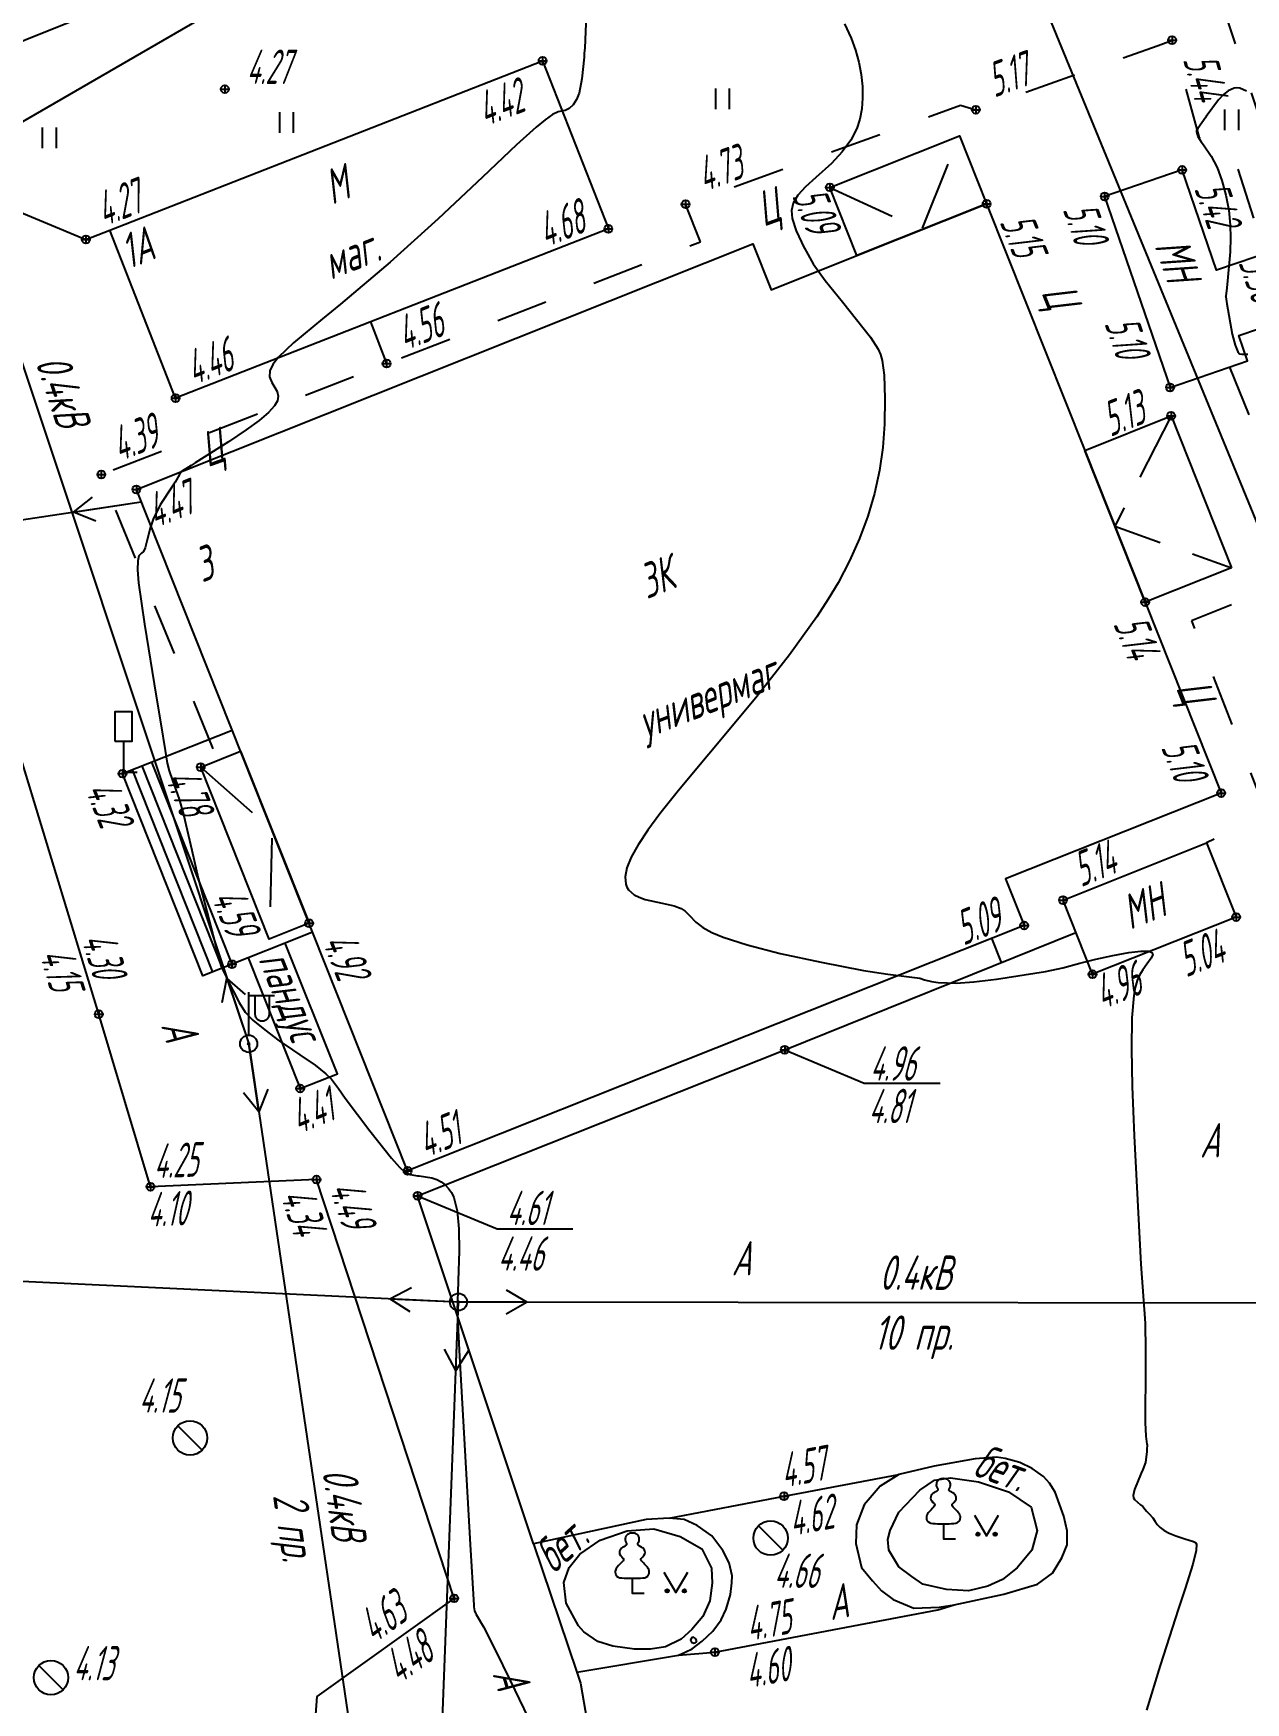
# Model space of a CAD drawing. Extents: x 1233805 to 1234355, y 654698 to 655114.
# Drawn here: x 1234079.5 to 1234114.77, y 654827.19 to 654875.75 of the extents above; entities that cross this region are included whole.
import ezdxf

# ---------------------------------------------------------------- set-up
doc = ezdxf.new("R2010")
doc.units = 0
doc.linetypes.add('ИИDash_15_15', pattern=[3, 1.5, -1.5])
doc.linetypes.add('ИИDash_20_10', pattern=[3, 2, -1])
for name, color, linetype, lineweight in [('ИИ_ГОРИЗОНТАЛИ_ОСН', 32, 'Continuous', 25), ('ИИ_ДОРОГИ_АД', 7, 'Continuous', 25), ('ИИ_ЛЭП_НН', 250, 'Continuous', 25), ('ИИ_ОТМЕТКИ', 7, 'Continuous', 25), ('ИИ_СООРУЖЕНИЕ', 7, 'Continuous', 25), ('ИИ_СТРОЕНИЕ', 7, 'Continuous', 25), ('ИИ_ТРУБОПРОВОДЫ', 7, 'Continuous', 25), ('ИИ_УГОДЬЯ', 7, 'Continuous', 25)]:
    doc.layers.add(name, color=color, linetype=linetype, lineweight=lineweight)
doc.styles.add('VNIPISIMPLEXCUR', font='simplex.shx', dxfattribs={"width": 0.8, "oblique": 15})
doc.styles.add('ГОСТ 2.304 КУРСИВ', font='cs_gost2304.shx', dxfattribs={"oblique": 15})
doc.linetypes.add('ИИ052801П', pattern='A,2,[39,3dservice.shx,S=0.8,R=0,X=0,Y=0],2', length=4)

# ---------------------------------------------------------------- blocks, each defined once
blk = doc.blocks.new('ИИ05401')
at = {"color": 0, "linetype": 'Continuous', "lineweight": 25}
for points in [[(-0.4, 1.2), (-0.4, 0)], [(0.4, 1.2), (0.4, 0)]]:
    blk.add_lwpolyline(points, dxfattribs=at)
blk = doc.blocks.new('ИИ053881')
at = {"color": 0, "linetype": 'Continuous', "lineweight": 25}
blk.add_lwpolyline([(0, 0.875), (0.129, 0.876), (0.342, 0.878), (0.479, 0.882), (0.614, 0.891), (0.726, 0.907), (0.816, 0.94), (0.906, 1), (0.956, 1.071), (0.983, 1.151), (0.991, 1.231), (0.986, 1.295), (0.963, 1.379), (0.932, 1.445), (0.884, 1.516), (0.798, 1.61), (0.719, 1.692), (0.646, 1.766), (0.575, 1.842), (0.536, 1.889), (0.511, 1.929), (0.501, 1.967), (0.504, 1.992), (0.518, 2.017), (0.545, 2.049), (0.608, 2.115), (0.679, 2.198), (0.732, 2.29), (0.745, 2.372), (0.736, 2.444), (0.709, 2.515), (0.672, 2.575), (0.633, 2.617), (0.596, 2.646), (0.548, 2.678), (0.495, 2.709), (0.408, 2.76), (0.363, 2.789), (0.336, 2.812), (0.324, 2.831), (0.321, 2.846), (0.325, 2.865), (0.335, 2.89), (0.353, 2.928), (0.372, 2.968), (0.4, 3.034), (0.413, 3.103), (0.412, 3.19), (0.398, 3.247), (0.363, 3.319), (0.32, 3.377), (0.284, 3.414), (0.246, 3.444), (0.181, 3.476), (0.125, 3.489), (0.07, 3.496), (0, 3.5), (-0.07, 3.496), (-0.125, 3.489), (-0.181, 3.476), (-0.246, 3.444), (-0.284, 3.414), (-0.32, 3.377), (-0.363, 3.319), (-0.398, 3.247), (-0.412, 3.19), (-0.413, 3.103), (-0.4, 3.034), (-0.372, 2.968), (-0.353, 2.928), (-0.335, 2.89), (-0.325, 2.865), (-0.321, 2.846), (-0.324, 2.831), (-0.336, 2.812), (-0.363, 2.789), (-0.408, 2.76), (-0.495, 2.709), (-0.548, 2.678), (-0.596, 2.646), (-0.633, 2.617), (-0.672, 2.575), (-0.709, 2.515), (-0.736, 2.444), (-0.745, 2.372), (-0.732, 2.29), (-0.679, 2.198), (-0.608, 2.115), (-0.545, 2.049), (-0.518, 2.017), (-0.504, 1.992), (-0.501, 1.967), (-0.511, 1.929), (-0.536, 1.889), (-0.575, 1.842), (-0.646, 1.766), (-0.719, 1.692), (-0.798, 1.61), (-0.884, 1.516), (-0.932, 1.445), (-0.963, 1.379), (-0.986, 1.295), (-0.991, 1.231), (-0.983, 1.151), (-0.956, 1.071), (-0.906, 1), (-0.816, 0.94), (-0.726, 0.907), (-0.614, 0.891), (-0.479, 0.882), (-0.342, 0.878), (-0.129, 0.876)], close=True, dxfattribs=at)
blk.add_lwpolyline([(0, 0.875), (0, 0), (0.7, 0)], dxfattribs=at)
blk = doc.blocks.new('ИИ05416')
at = {"linetype": 'Continuous', "lineweight": 25}
h = blk.add_hatch(color=0, dxfattribs=at)
edge = h.paths.add_edge_path()
edge.add_arc((-0.5, 0.1), 0.1, 0, 360)
h = blk.add_hatch(color=0, dxfattribs=at)
edge = h.paths.add_edge_path()
edge.add_arc((0.5, 0.1), 0.1, 0, 360)
at = {"color": 0, "linetype": 'Continuous', "lineweight": 25}
blk.add_lwpolyline([(-0.693, 1.2), (0, 0), (0.693, 1.2)], dxfattribs=at)
for centre in [(-0.5, 0.1), (0.5, 0.1)]:
    blk.add_circle(centre, 0.1, dxfattribs=at)
blk = doc.blocks.new('ИИ051144')
at = {"color": 0, "linetype": 'Continuous', "lineweight": 25, "flags": 128}
for points in [[(4, 0), (0, 0)], [(2.775, 0.707), (4, 0), (2.775, -0.707)]]:
    blk.add_lwpolyline(points, dxfattribs=at)
blk = doc.blocks.new('ИИ051081')
at = {"linetype": 'Continuous', "lineweight": 25}
blk.add_hatch(color=0, dxfattribs=at).paths.add_polyline_path([(-0.05, 0, 1), (0.05, 0, 1)])
at = {"color": 0, "linetype": 'Continuous', "lineweight": 25}
for radius in [0.5, 0.05]:
    blk.add_circle((0, 0), radius, dxfattribs=at)
blk = doc.blocks.new('ИИ051171')
at = {"color": 0, "linetype": 'Continuous', "lineweight": 25, "flags": 128}
blk.add_lwpolyline([(0.707, -0.707), (-0.707, 0.707)], dxfattribs=at)
at = {"color": 0, "linetype": 'Continuous', "lineweight": 25}
blk.add_circle((0, 0), 1, dxfattribs=at)
at = {"color": 0, "linetype": 'Continuous', "style": 'VNIPISIMPLEXCUR', "oblique": 15, "width": 0.8}
for tag, p in [('NUMBER', (1.7, -1)), ('HATCH', (1.7, -4.4)), ('HEIGHT', (1.7, -7.8)), ('TOP1', (1.7, -11.2)), ('TOP2', (1.7, -14.6)), ('TOP3', (1.7, -18)), ('TOP4', (1.7, -21.4)), ('TOP5', (1.7, -24.8)), ('BOTTOM', (1.7, -28.2))]:
    blk.add_attdef(tag, p, '', height=2, dxfattribs=at)
blk = doc.blocks.new('ИИ0511015')
at = {"linetype": 'Continuous', "lineweight": 25}
blk.add_hatch(color=0, dxfattribs=at).paths.add_polyline_path([(-0.05, 0, 1), (0.05, 0, 1)])
at = {"color": 0, "linetype": 'Continuous', "lineweight": 25, "flags": 128}
for points in [[(0, 0.5), (0, 3)], [(0, 2.806), (1.5, 2.806)], [(1.184, 2.806), (1.184, 1.706), (1.174, 1.617), (1.144, 1.532), (1.096, 1.456), (1.033, 1.393), (0.957, 1.345), (0.873, 1.316), (0.784, 1.306), (0.695, 1.316), (0.61, 1.345), (0.534, 1.393), (0.471, 1.456), (0.423, 1.532), (0.394, 1.617), (0.384, 1.706), (0.384, 2.806)]]:
    blk.add_lwpolyline(points, dxfattribs=at)
at = {"color": 0, "linetype": 'Continuous', "lineweight": 25}
for radius in [0.5, 0.05]:
    blk.add_circle((0, 0), radius, dxfattribs=at)
blk = doc.blocks.new('ИИ052063')
at = {"color": 0, "linetype": 'Continuous', "lineweight": 25, "flags": 128}
blk.add_lwpolyline([(-0.5, 1.8), (-0.5, 1.8), (0.5, 1.8), (0.5, 1.8), (0.5, 3.5), (0.5, 3.5), (-0.5, 3.5), (-0.5, 3.5)], close=True, dxfattribs=at)
blk.add_lwpolyline([(0, 1.8), (0, 0), (0.8, 0)], dxfattribs=at)
blk = doc.blocks.new('PICKET')
at = {"color": 0, "linetype": 'Continuous', "lineweight": 25}
for p, q in [((-0.23, 0), (0.23, 0)), ((0, 0.23), (0, -0.23))]:
    blk.add_line(p, q, dxfattribs=at)
blk.add_circle((0, 0), 0.23, dxfattribs=at)
at = {"color": 0, "linetype": 'Continuous', "style": 'VNIPISIMPLEXCUR', "oblique": 15, "width": 0.8}
blk.add_attdef('OTMETKA', (1.25, 0.3), '', height=2, dxfattribs=at)
at = {"color": 8, "linetype": 'Continuous', "style": 'VNIPISIMPLEXCUR', "oblique": 15, "width": 0.8, "flags": 1}
blk.add_attdef('NOMER', (1.25, -2.7), '', height=2, dxfattribs=at)

msp = doc.modelspace()

# ---------------------------------------------------------------- linework, layer by layer
at = {"layer": 'ИИ_ГОРИЗОНТАЛИ_ОСН', "flags": 128}
for points, elevation in [([(1234095.577, 654876.283), (1234095.537, 654875.325), (1234095.525, 654875.172), (1234095.517, 654875.062), (1234095.456, 654874.424), (1234095.371, 654874.009), (1234095.297, 654873.824), (1234095.202, 654873.676), (1234095.087, 654873.569), (1234094.963, 654873.511), (1234094.903, 654873.502), (1234094.763, 654873.47), (1234094.602, 654873.387), (1234094.39, 654873.239), (1234094.124, 654873.021), (1234093.55, 654872.504), (1234092.558, 654871.568), (1234091.276, 654870.359), (1234089.874, 654869.098), (1234088.431, 654867.875), (1234087.911, 654867.45), (1234087.064, 654866.747), (1234086.629, 654866.335), (1234086.462, 654866.12), (1234086.375, 654865.932), (1234086.365, 654865.763), (1234086.431, 654865.592), (1234086.489, 654865.5), (1234086.585, 654865.334), (1234086.617, 654865.199), (1234086.595, 654865.061), (1234086.515, 654864.916), (1234086.339, 654864.723), (1234086.061, 654864.488), (1234085.684, 654864.213), (1234085.169, 654863.867), (1234084.204, 654863.255), (1234084.086, 654863.184), (1234083.804, 654863.001), (1234083.747, 654862.917), (1234083.618, 654862.694), (1234083.519, 654862.547), (1234083.189, 654862.033), (1234082.984, 654861.623), (1234082.893, 654861.356), (1234082.809, 654861.014), (1234082.752, 654860.783), (1234082.703, 654860.674), (1234082.641, 654860.625), (1234082.565, 654860.551), (1234082.53, 654860.405), (1234082.527, 654860.149), (1234082.558, 654859.771), (1234082.725, 654858.567), (1234083.069, 654856.472), (1234083.203, 654855.667), (1234083.326, 654854.892), (1234083.388, 654854.516), (1234083.448, 654854.295), (1234083.545, 654854.017), (1234083.733, 654853.472), (1234083.868, 654853.024), (1234084.108, 654851.993), (1234084.289, 654851.175), (1234084.793, 654849.233), (1234084.812, 654849.163), (1234084.933, 654848.706), (1234084.933, 654848.702), (1234084.94, 654848.667), (1234084.978, 654848.56), (1234085.046, 654848.42), (1234085.101, 654848.309), (1234085.126, 654848.259), (1234085.485, 654847.557), (1234085.66, 654847.278), (1234085.883, 654847.047), (1234086.229, 654846.758), (1234086.646, 654846.442), (1234087.034, 654846.18), (1234087.249, 654846.039), (1234087.692, 654845.73), (1234088.005, 654845.486), (1234088.166, 654845.324), (1234088.369, 654845.054), (1234088.571, 654844.774), (1234089.286, 654843.827), (1234089.912, 654843.034), (1234090.144, 654842.767), (1234090.305, 654842.624), (1234090.457, 654842.552), (1234090.667, 654842.518), (1234090.721, 654842.513), (1234091.092, 654842.458), (1234091.237, 654842.409), (1234091.364, 654842.342), (1234091.478, 654842.256), (1234091.576, 654842.151), (1234091.658, 654842.026), (1234091.724, 654841.881), (1234091.822, 654841.496), (1234091.876, 654840.975), (1234091.886, 654840.324), (1234091.853, 654839.471), (1234091.851, 654839.432), (1234091.83, 654838.602), (1234091.89, 654837.26), (1234092.202, 654831.791), (1234092.308, 654830.023), (1234092.311, 654829.987), (1234092.311, 654829.979), (1234092.325, 654829.856), (1234092.371, 654829.769), (1234092.38, 654829.756), (1234092.594, 654829.392), (1234092.931, 654828.729), (1234093.365, 654827.832), (1234094.028, 654826.466)], 4.5), ([(1234103.095, 654876.027), (1234103.29, 654875.61), (1234103.414, 654875.266), (1234103.512, 654874.911), (1234103.579, 654874.554), (1234103.616, 654874.204), (1234103.621, 654873.87), (1234103.595, 654873.553), (1234103.537, 654873.258), (1234103.449, 654872.987), (1234103.275, 654872.645), (1234103.03, 654872.304), (1234102.713, 654871.963), (1234102.264, 654871.556), (1234101.962, 654871.286), (1234101.74, 654871.04), (1234101.606, 654870.816), (1234101.553, 654870.6), (1234101.572, 654870.362), (1234101.687, 654870.006), (1234101.92, 654869.516), (1234101.926, 654869.505), (1234101.93, 654869.498), (1234102.183, 654869.046), (1234102.531, 654868.564), (1234103.036, 654867.943), (1234103.856, 654866.91), (1234104.074, 654866.563), (1234104.14, 654866.406), (1234104.189, 654866.239), (1234104.248, 654865.811), (1234104.269, 654865.127), (1234104.258, 654864.378), (1234104.206, 654863.699), (1234104.109, 654863.03), (1234103.966, 654862.37), (1234103.773, 654861.71), (1234103.532, 654861.056), (1234103.243, 654860.409), (1234102.906, 654859.768), (1234102.622, 654859.29), (1234102.293, 654858.782), (1234101.497, 654857.669), (1234100.518, 654856.422), (1234099.148, 654854.78), (1234098.264, 654853.726), (1234097.72, 654853.046), (1234097.368, 654852.568), (1234097.093, 654852.148), (1234096.892, 654851.784), (1234096.765, 654851.473), (1234096.711, 654851.214), (1234096.728, 654851.002), (1234096.762, 654850.912), (1234096.814, 654850.831), (1234096.975, 654850.693), (1234097.118, 654850.62), (1234097.292, 654850.556), (1234097.792, 654850.443), (1234098.141, 654850.369), (1234098.344, 654850.296), (1234098.459, 654850.218), (1234098.585, 654850.086), (1234098.768, 654849.896), (1234098.972, 654849.742), (1234099.236, 654849.597), (1234099.561, 654849.459), (1234100.262, 654849.235), (1234101.222, 654848.988), (1234102.414, 654848.727), (1234103.652, 654848.492), (1234104.359, 654848.38), (1234104.972, 654848.305), (1234105.283, 654848.262), (1234105.422, 654848.222), (1234105.624, 654848.167), (1234105.824, 654848.135), (1234106.34, 654848.124), (1234106.857, 654848.162), (1234107.517, 654848.237), (1234108.943, 654848.46), (1234109.445, 654848.566), (1234109.946, 654848.699), (1234110.409, 654848.822), (1234110.901, 654848.93), (1234111.366, 654849.012), (1234111.721, 654849.053), (1234111.948, 654849.051), (1234112.041, 654849.016), (1234112.063, 654848.95), (1234112.02, 654848.847), (1234111.895, 654848.673), (1234111.775, 654848.511), (1234111.681, 654848.356), (1234111.612, 654848.194), (1234111.556, 654847.999), (1234111.514, 654847.762), (1234111.459, 654847.113), (1234111.445, 654846.206), (1234111.467, 654845.11), (1234111.522, 654843.675), (1234111.719, 654839.946), (1234111.842, 654838.231), (1234111.844, 654838.215), (1234111.857, 654837.458), (1234111.852, 654837.012), (1234111.843, 654835.341), (1234111.859, 654834.938), (1234111.891, 654834.714), (1234111.897, 654834.69), (1234111.895, 654834.554), (1234111.889, 654834.489), (1234111.885, 654834.423), (1234111.857, 654834.18), (1234111.771, 654833.968), (1234111.722, 654833.867), (1234111.528, 654833.386), (1234111.493, 654833.212), (1234111.504, 654833.151), (1234111.535, 654833.096), (1234111.703, 654832.949), (1234111.777, 654832.891), (1234111.847, 654832.808), (1234111.885, 654832.756), (1234111.956, 654832.683), (1234112.066, 654832.567), (1234112.134, 654832.461), (1234112.193, 654832.368), (1234112.277, 654832.283), (1234112.395, 654832.199), (1234112.545, 654832.12), (1234112.734, 654832.045), (1234112.992, 654831.96), (1234113.247, 654831.876), (1234113.305, 654831.847), (1234113.332, 654831.804), (1234113.326, 654831.618), (1234113.226, 654831.22), (1234113.006, 654830.514), (1234112.813, 654829.927), (1234112.275, 654828.267), (1234111.886, 654826.973)], 5), ([(1234114.789, 654874.066), (1234114.601, 654874.154), (1234114.514, 654874.167), (1234114.429, 654874.159), (1234114.258, 654874.082), (1234114.126, 654873.973), (1234113.978, 654873.814), (1234113.618, 654873.329), (1234113.608, 654873.314), (1234113.371, 654872.979), (1234113.363, 654872.969), (1234113.337, 654872.93), (1234113.336, 654872.885), (1234113.376, 654872.753), (1234113.469, 654872.597), (1234113.539, 654872.504), (1234113.763, 654872.182), (1234113.936, 654871.845), (1234114.077, 654871.468), (1234114.191, 654871.047), (1234114.272, 654870.611), (1234114.317, 654870.174), (1234114.327, 654869.806), (1234114.316, 654869.398), (1234114.227, 654868.445), (1234114.205, 654868.258), (1234114.197, 654868.194), (1234114.186, 654868.102), (1234114.184, 654868.089)], 5.5), ([(1234114.185, 654868.086), (1234114.218, 654867.884), (1234114.378, 654867), (1234114.46, 654866.677), (1234114.539, 654866.487), (1234114.59, 654866.432), (1234114.653, 654866.42), (1234114.661, 654866.42), (1234114.693, 654866.419), (1234114.83, 654866.422)], 5.5)]:
    msp.add_lwpolyline(points, dxfattribs=dict(at, elevation=elevation))
at = {"layer": 'ИИ_ГОРИЗОНТАЛИ_ОСН', "elevation": 5, "flags": 128}
msp.add_lwpolyline([(1234098.794, 654828.992), (1234098.763, 654829.06), (1234098.701, 654829.096), (1234098.641, 654829.071), (1234098.614, 654829.007), (1234098.643, 654828.95), (1234098.707, 654828.92), (1234098.75, 654828.927), (1234098.782, 654828.952), (1234098.794, 654828.992)], close=True, dxfattribs=at)
at = {"layer": 'ИИ_ДОРОГИ_АД', "linetype": 'ИИDash_15_15', "flags": 128}
for points in [[(1234126.689, 654829.676), (1234127.329, 654829.972), (1234126.461, 654834.29), (1234126.777, 654834.512), (1234127.586, 654835.242), (1234127.29, 654837.879), (1234127.963, 654838.038), (1234125.426, 654845.827), (1234121.162, 654859.631), (1234118.578, 654867.881), (1234117.484, 654867.484), (1234116.967, 654867.881), (1234114.14, 654876.439), (1234115.869, 654876.956), (1234115.273, 654879.282), (1234114.57, 654879.467), (1234113.645, 654880.942), (1234113.021, 654884.241), (1234113.94, 654884.788), (1234112.99, 654888.387), (1234114.879, 654888.946), (1234116.065, 654888.425), (1234118.629, 654878.4), (1234120.638, 654871.643), (1234123.012, 654863.843), (1234125.938, 654854.842), (1234128.862, 654845.213), (1234131.822, 654836.098), (1234135.471, 654824.271), (1234140.427, 654806.922), (1234142.885, 654797.638), (1234146.516, 654784.081), (1234150.041, 654771.441), (1234150.666, 654769.382), (1234150.897, 654767.608), (1234151.142, 654764.927), (1234152.168, 654751.971), (1234152.086, 654749.149), (1234150.241, 654749.149), (1234149.545, 654748.878), (1234149.287, 654747.691), (1234149.485, 654744.069), (1234150.31, 654734.021), (1234151.83, 654725.792), (1234152.363, 654719.609), (1234152.756, 654716.684), (1234153.087, 654713.292), (1234153.459, 654712.216), (1234154.038, 654711.513), (1234154.765, 654711.141), (1234155.983, 654711.024), (1234158.109, 654711.076), (1234164.149, 654711.529)], [(1234084.73, 654854.933), (1234081.472, 654862.919), (1234098.901, 654869.691), (1234098.472, 654870.78), (1234106.472, 654873.659), (1234106.916, 654873.53), (1234112.217, 654875.398), (1234112.626, 654875.554), (1234113.417, 654872.71), (1234114.427, 654872.172), (1234115.316, 654869.338)], [(1234089.303, 654867.357), (1234089.772, 654866.144)], [(1234114.295, 654866.043), (1234116.724, 654860.064), (1234113.188, 654858.665), (1234115.381, 654853.019), (1234113.631, 654852.201)]]:
    msp.add_lwpolyline(points, dxfattribs=at)
at = {"layer": 'ИИ_ДОРОГИ_АД', "flags": 128}
for points in [[(1234087.682, 654826.445), (1234087.756, 654827.368), (1234091.739, 654830.224), (1234087.732, 654842.407), (1234082.902, 654842.198), (1234081.397, 654847.215), (1234077.466, 654860.133), (1234074.21, 654870.822), (1234074.28, 654871.835), (1234075.518, 654873.804), (1234075.827, 654874.156), (1234077.384, 654874.816), (1234086.605, 654878.521)], [(1234075.827, 654874.156), (1234077.08, 654871.391), (1234081.025, 654869.754), (1234081.721, 654870.029)], [(1234094.048, 654831.809), (1234090.675, 654841.937), (1234101.354, 654846.183), (1234109.828, 654849.595)], [(1234107.661, 654848.722), (1234107.383, 654849.425)], [(1234097.99, 654832.56), (1234101.336, 654833.193), (1234104.678, 654833.825)], [(1234098.264, 654828.567), (1234099.325, 654828.659), (1234105.811, 654829.886), (1234106.281, 654830.036)], [(1234095.305, 654828.079), (1234095.412, 654827.754), (1234095.595, 654826.69)]]:
    msp.add_lwpolyline(points, dxfattribs=at)
at = {"layer": 'ИИ_ЛЭП_НН', "elevation": -11.67, "flags": 128}
for points in [[(1234061.37, 654972.781), (1234066.385, 654943.719), (1234071.329, 654914.814), (1234077.199, 654872.039), (1234085.76, 654846.358), (1234090.839, 654812.015), (1234093.371, 654773.568), (1234096.033, 654741.241), (1234098.037, 654708.982), (1234098.255, 654706.63)], [(1234077.199, 654872.039), (1234104.321, 654887.734)], [(1234104.321, 654887.734), (1234124.425, 654838.815), (1234128.15, 654826.001), (1234133.809, 654802.226), (1234139.478, 654774.055), (1234141.888, 654758.144), (1234145.849, 654713.984)], [(1234090.839, 654812.015), (1234091.863, 654838.846)]]:
    msp.add_lwpolyline(points, dxfattribs=at)
at = {"layer": 'ИИ_ЛЭП_НН', "flags": 128}
for points in [[(1234009.513, 654846.532), (1234030.918, 654854.346), (1234082.636, 654862.12)], [(1233970.192, 654826.909), (1233995.192, 654827.967), (1234027.123, 654834.629), (1234060.293, 654840.339), (1234091.863, 654838.846), (1234124.425, 654838.815)]]:
    msp.add_lwpolyline(points, dxfattribs=at)
at = {"layer": 'ИИ_ОТМЕТКИ'}
for points, elevation in [([(1234101.355, 654846.183), (1234103.666, 654845.215), (1234105.874, 654845.215)], 4.809), ([(1234090.675, 654841.937), (1234092.986, 654840.969), (1234095.194, 654840.969)], 4.457)]:
    msp.add_lwpolyline(points, dxfattribs=dict(at, elevation=elevation))
at = {"layer": 'ИИ_СООРУЖЕНИЕ', "linetype": 'ИИ052801П', "flags": 128}
for points in [[(1234107.731, 654830.35), (1234108.714, 654830.633), (1234109.15, 654830.96), (1234109.42, 654831.405), (1234109.578, 654831.777), (1234109.578, 654832.186), (1234109.475, 654832.615), (1234109.224, 654833.311), (1234109.059, 654833.575), (1234108.888, 654833.77), (1234108.552, 654834.002), (1234108.198, 654834.179), (1234107.77, 654834.296), (1234107.513, 654834.332), (1234106.896, 654834.284), (1234105.706, 654834.07), (1234104.678, 654833.825), (1234104.129, 654833.483), (1234103.671, 654832.94), (1234103.444, 654832.365), (1234103.426, 654831.822), (1234103.592, 654831.124), (1234103.906, 654830.73), (1234104.17, 654830.439), (1234104.511, 654830.187), (1234105.113, 654829.94), (1234105.847, 654829.963), (1234106.281, 654830.036)], [(1234095.305, 654828.079), (1234098.264, 654828.567), (1234098.455, 654828.656), (1234098.658, 654828.753), (1234098.951, 654828.98), (1234099.267, 654829.272), (1234099.506, 654829.6), (1234099.649, 654829.905), (1234099.774, 654830.34), (1234099.816, 654830.68), (1234099.828, 654830.874), (1234099.737, 654831.254), (1234099.555, 654831.618), (1234099.236, 654832.044), (1234098.811, 654832.347), (1234098.431, 654832.514), (1234097.99, 654832.56), (1234097.322, 654832.514), (1234094.048, 654831.809)]]:
    msp.add_lwpolyline(points, close=True, dxfattribs=at)
at = {"layer": 'ИИ_СООРУЖЕНИЕ', "flags": 128}
for points in [[(1234104.423, 654832.2), (1234104.678, 654832.728), (1234105.291, 654833.375), (1234105.717, 654833.664), (1234106.177, 654833.732), (1234106.994, 654833.613), (1234107.863, 654833.324), (1234108.527, 654832.881), (1234108.697, 654832.2), (1234108.544, 654831.621), (1234108.118, 654831.11), (1234107.693, 654830.77), (1234107.267, 654830.583), (1234106.705, 654830.446), (1234106.058, 654830.48), (1234105.377, 654830.634), (1234105.053, 654830.855), (1234104.678, 654831.144), (1234104.389, 654831.621), (1234104.359, 654831.938)], [(1234095.357, 654829.424), (1234095, 654830.086), (1234094.932, 654830.681), (1234095.085, 654831.122), (1234095.39, 654831.513), (1234095.985, 654831.921), (1234096.767, 654832.192), (1234097.548, 654832.243), (1234098.313, 654832.022), (1234098.941, 654831.666), (1234099.23, 654831.105), (1234099.247, 654830.664), (1234099.179, 654830.154), (1234098.975, 654829.695), (1234098.652, 654829.322), (1234098.347, 654829.033), (1234097.888, 654828.812), (1234097.446, 654828.744), (1234096.987, 654828.744), (1234096.359, 654828.829), (1234095.917, 654828.965), (1234095.509, 654829.254)]]:
    msp.add_lwpolyline(points, close=True, dxfattribs=at)
at = {"layer": 'ИИ_СТРОЕНИЕ'}
for points in [[(1234081.721, 654870.029), (1234094.312, 654874.953), (1234096.224, 654870.063), (1234083.634, 654865.139)], [(1234107.23, 654870.789), (1234103.458, 654869.287), (1234102.668, 654871.272), (1234106.44, 654872.774)], [(1234110.664, 654871.007), (1234112.567, 654865.451), (1234114.823, 654866.224), (1234114.571, 654866.96), (1234116.283, 654867.546), (1234115.632, 654869.446), (1234113.92, 654868.859), (1234112.92, 654871.779)], [(1234082.491, 654862.485), (1234100.428, 654869.626), (1234100.959, 654868.292), (1234103.458, 654869.287), (1234107.23, 654870.789), (1234110.084, 654863.621), (1234111.842, 654859.203), (1234114.053, 654853.651), (1234107.782, 654851.154), (1234108.321, 654849.799), (1234090.384, 654842.658)], [(1234114.356, 654860.204), (1234111.842, 654859.203), (1234110.084, 654863.621), (1234112.597, 654864.622)], [(1234084.364, 654854.406), (1234085.523, 654854.868), (1234087.516, 654849.862), (1234086.357, 654849.401)], [(1234109.452, 654850.538), (1234113.631, 654852.201), (1234114.49, 654850.043), (1234110.311, 654848.38)], [(1234087.258, 654845.057), (1234088.339, 654845.487), (1234086.826, 654849.287), (1234085.746, 654848.857)]]:
    msp.add_lwpolyline(points, close=True, dxfattribs=at)
at = {"layer": 'ИИ_СТРОЕНИЕ', "linetype": 'ИИDash_20_10', "flags": 128}
for points in [[(1234102.668, 654871.272), (1234105.344, 654870.038), (1234106.44, 654872.774)], [(1234112.597, 654864.622), (1234110.963, 654861.412), (1234114.356, 654860.204)], [(1234084.364, 654854.406), (1234086.437, 654852.572), (1234086.357, 654849.401)]]:
    msp.add_lwpolyline(points, dxfattribs=at)
at = {"layer": 'ИИ_СТРОЕНИЕ'}
msp.add_lwpolyline([(1234087.619, 654849.603), (1234086.826, 654849.287), (1234085.746, 654848.857), (1234084.43, 654848.333), (1234082.088, 654854.215), (1234085.278, 654855.484)], dxfattribs=at)
at = {"layer": 'ИИ_СТРОЕНИЕ', "flags": 128}
for points in [[(1234082.369, 654854.326), (1234084.71, 654848.444)], [(1234082.651, 654854.439), (1234084.992, 654848.557)], [(1234082.933, 654854.551), (1234085.274, 654848.669)]]:
    msp.add_lwpolyline(points, dxfattribs=at)

# ---------------------------------------------------------------- block references
at = {"layer": 'ИИ_ДОРОГИ_АД', "xscale": 0.5, "yscale": 0.5, "zscale": 0.5}
msp.add_blockref('ИИ052063', (1234082.117, 654854.261), dxfattribs=at)
at = {"layer": 'ИИ_ЛЭП_НН'}
for p, xscale, yscale, zscale, rotation in [((1234082.636, 654862.12), 0.4999999999999992, 0.4999999999999992, 0.4999999999999992, 188.5477982405116), ((1234085.76, 654846.358, -11.67), 0.4999999999999996, 0.4999999999999996, 0.4999999999999996, 108.4371356101134), ((1234085.76, 654846.358, -11.67), 0.4999999999999997, 0.4999999999999997, 0.4999999999999997, 278.4118893378256), ((1234091.863, 654838.846, -11.67), 0.4999999999999997, 0.4999999999999997, 0.4999999999999997, 177.2935544122637), ((1234091.863, 654838.846, -11.67), 0.4999999999999997, 0.4999999999999997, 0.4999999999999997, 359.9448136007904), ((1234091.863, 654838.846, -11.67), 0.4999999999999997, 0.4999999999999997, 0.4999999999999997, 267.8138196924517)]:
    msp.add_blockref('ИИ051144', p, dxfattribs=dict(at, xscale=xscale, yscale=yscale, zscale=zscale, rotation=rotation))
at = {"layer": 'ИИ_ЛЭП_НН', "xscale": 0.5, "yscale": 0.5, "zscale": 0.5}
for name, p in [('ИИ0511015', (1234085.76, 654846.358, -11.67)), ('ИИ051081', (1234091.863, 654838.846))]:
    msp.add_blockref(name, p, dxfattribs=at)
at = {"layer": 'ИИ_ОТМЕТКИ'}
ref = msp.add_blockref('PICKET', (1234112.626, 654875.554, 5.442), dxfattribs=dict(at, xscale=0.5, yscale=0.5, zscale=0.5))
ref.add_attrib('OTMETKA', '5.44', (1234112.938, 654874.992, 5.442), dxfattribs={"layer": '0', "color": 0, "linetype": 'Continuous', "height": 1, "rotation": 285.5433, "style": 'ГОСТ 2.304 КУРСИВ', "oblique": 15, "width": 0.65})
ref = msp.add_blockref('PICKET', (1234085.066, 654874.129, 4.269), dxfattribs=dict(at, xscale=0.5, yscale=0.5, zscale=0.5))
ref.add_attrib('OTMETKA', '4.27', (1234085.691, 654874.279, 4.269), dxfattribs={"layer": '0', "color": 0, "linetype": 'Continuous', "height": 1, "style": 'ГОСТ 2.304 КУРСИВ', "oblique": 15, "width": 0.65})
ref = msp.add_blockref('PICKET', (1234094.312, 654874.953, 4.416), dxfattribs=dict(at, xscale=0.5, yscale=0.5, zscale=0.5))
ref.add_attrib('OTMETKA', '4.42', (1234092.64, 654873.029, 4.416), dxfattribs={"layer": '0', "color": 0, "linetype": 'Continuous', "height": 1, "rotation": 21.3612, "style": 'ГОСТ 2.304 КУРСИВ', "oblique": 15, "width": 0.65})
ref = msp.add_blockref('PICKET', (1234106.916, 654873.53, 5.167), dxfattribs=dict(at, xscale=0.5, yscale=0.5, zscale=0.5))
ref.add_attrib('OTMETKA', '5.17', (1234107.456, 654873.879, 5.167), dxfattribs={"layer": '0', "color": 0, "linetype": 'Continuous', "height": 1, "rotation": 19.4092, "style": 'ГОСТ 2.304 КУРСИВ', "oblique": 15, "width": 0.65})
ref = msp.add_blockref('PICKET', (1234098.472, 654870.78, 4.727), dxfattribs=dict(at, xscale=0.5, yscale=0.5, zscale=0.5))
ref.add_attrib('OTMETKA', '4.73', (1234099.009, 654871.133, 4.727), dxfattribs={"layer": '0', "color": 0, "linetype": 'Continuous', "height": 1, "rotation": 19.7907, "style": 'ГОСТ 2.304 КУРСИВ', "oblique": 15, "width": 0.65})
ref = msp.add_blockref('PICKET', (1234081.025, 654869.754, 4.271), dxfattribs=dict(at, xscale=0.5, yscale=0.5, zscale=0.5))
ref.add_attrib('OTMETKA', '4.27', (1234081.552, 654870.121, 4.271), dxfattribs={"layer": '0', "color": 0, "linetype": 'Continuous', "height": 1, "rotation": 21.3612, "style": 'ГОСТ 2.304 КУРСИВ', "oblique": 15, "width": 0.65})
ref = msp.add_blockref('PICKET', (1234112.92, 654871.779, 5.418), dxfattribs=dict(at, xscale=0.5, yscale=0.5, zscale=0.5))
ref.add_attrib('OTMETKA', '5.42', (1234113.264, 654871.236, 5.418), dxfattribs={"layer": '0', "color": 0, "linetype": 'Continuous', "height": 1, "rotation": 288.9048, "style": 'ГОСТ 2.304 КУРСИВ', "oblique": 15, "width": 0.65})
ref = msp.add_blockref('PICKET', (1234102.668, 654871.272, 5.092), dxfattribs=dict(at, xscale=0.5, yscale=0.5, zscale=0.5))
ref.add_attrib('OTMETKA', '5.09', (1234101.562, 654871.025, 5.092), dxfattribs={"layer": '0', "color": 0, "linetype": 'Continuous', "height": 1, "rotation": 291.7076, "style": 'ГОСТ 2.304 КУРСИВ', "oblique": 15, "width": 0.65})
ref = msp.add_blockref('PICKET', (1234110.664, 654871.007, 5.101), dxfattribs=dict(at, xscale=0.5, yscale=0.5, zscale=0.5))
ref.add_attrib('OTMETKA', '5.10', (1234109.439, 654870.628, 5.101), dxfattribs={"layer": '0', "color": 0, "linetype": 'Continuous', "height": 1, "rotation": 288.9048, "style": 'ГОСТ 2.304 КУРСИВ', "oblique": 15, "width": 0.65})
ref = msp.add_blockref('PICKET', (1234096.224, 654870.063, 4.683), dxfattribs=dict(at, xscale=0.5, yscale=0.5, zscale=0.5))
ref.add_attrib('OTMETKA', '4.68', (1234094.399, 654869.513, 4.683), dxfattribs={"layer": '0', "color": 0, "linetype": 'Continuous', "height": 1, "rotation": 21.3612, "style": 'ГОСТ 2.304 КУРСИВ', "oblique": 15, "width": 0.65})
ref = msp.add_blockref('PICKET', (1234107.23, 654870.789, 5.145), dxfattribs=dict(at, xscale=0.5, yscale=0.5, zscale=0.5))
ref.add_attrib('OTMETKA', '5.15', (1234107.601, 654870.264, 5.145), dxfattribs={"layer": '0', "color": 0, "linetype": 'Continuous', "height": 1, "rotation": 291.7076, "style": 'ГОСТ 2.304 КУРСИВ', "oblique": 15, "width": 0.65})
ref = msp.add_blockref('PICKET', (1234116.283, 654867.546, 5.582), dxfattribs=dict(at, xscale=0.5, yscale=0.5, zscale=0.5))
ref.add_attrib('OTMETKA', '5.58', (1234114.55, 654869.087, 5.582), dxfattribs={"layer": '0', "color": 0, "linetype": 'Continuous', "height": 1, "rotation": 288.9048, "style": 'ГОСТ 2.304 КУРСИВ', "oblique": 15, "width": 0.65})
ref = msp.add_blockref('PICKET', (1234089.772, 654866.144, 4.556), dxfattribs=dict(at, xscale=0.5, yscale=0.5, zscale=0.5))
ref.add_attrib('OTMETKA', '4.56', (1234090.3, 654866.51, 4.556), dxfattribs={"layer": '0', "color": 0, "linetype": 'Continuous', "height": 1, "rotation": 21.2312, "style": 'ГОСТ 2.304 КУРСИВ', "oblique": 15, "width": 0.65})
ref = msp.add_blockref('PICKET', (1234112.567, 654865.451, 5.103), dxfattribs=dict(at, xscale=0.5, yscale=0.5, zscale=0.5))
ref.add_attrib('OTMETKA', '5.10', (1234110.65, 654867.314, 5.103), dxfattribs={"layer": '0', "color": 0, "linetype": 'Continuous', "height": 1, "rotation": 288.9048, "style": 'ГОСТ 2.304 КУРСИВ', "oblique": 15, "width": 0.65})
ref = msp.add_blockref('PICKET', (1234083.634, 654865.139, 4.456), dxfattribs=dict(at, xscale=0.5, yscale=0.5, zscale=0.5))
ref.add_attrib('OTMETKA', '4.46', (1234084.161, 654865.506, 4.456), dxfattribs={"layer": '0', "color": 0, "linetype": 'Continuous', "height": 1, "rotation": 21.3612, "style": 'ГОСТ 2.304 КУРСИВ', "oblique": 15, "width": 0.65})
ref = msp.add_blockref('PICKET', (1234112.597, 654864.622, 5.133), dxfattribs=dict(at, xscale=0.5, yscale=0.5, zscale=0.5))
ref.add_attrib('OTMETKA', '5.13', (1234110.831, 654864.007, 5.133), dxfattribs={"layer": '0', "color": 0, "linetype": 'Continuous', "height": 1, "rotation": 21.7076, "style": 'ГОСТ 2.304 КУРСИВ', "oblique": 15, "width": 0.65})
ref = msp.add_blockref('PICKET', (1234081.472, 654862.919, 4.391), dxfattribs=dict(at, xscale=0.5, yscale=0.5, zscale=0.5))
ref.add_attrib('OTMETKA', '4.39', (1234082, 654863.285, 4.391), dxfattribs={"layer": '0', "color": 0, "linetype": 'Continuous', "height": 1, "rotation": 21.2312, "style": 'ГОСТ 2.304 КУРСИВ', "oblique": 15, "width": 0.65})
ref = msp.add_blockref('PICKET', (1234082.491, 654862.485, 4.471), dxfattribs=dict(at, xscale=0.5, yscale=0.5, zscale=0.5))
ref.add_attrib('OTMETKA', '4.47', (1234083.036, 654861.344, 4.471), dxfattribs={"layer": '0', "color": 0, "linetype": 'Continuous', "height": 1, "rotation": 21.7076, "style": 'ГОСТ 2.304 КУРСИВ', "oblique": 15, "width": 0.65})
ref = msp.add_blockref('PICKET', (1234111.842, 654859.203, 5.144), dxfattribs=dict(at, xscale=0.5, yscale=0.5, zscale=0.5))
ref.add_attrib('OTMETKA', '5.14', (1234110.907, 654858.57, 5.144), dxfattribs={"layer": '0', "color": 0, "linetype": 'Continuous', "height": 1, "rotation": 291.7076, "style": 'ГОСТ 2.304 КУРСИВ', "oblique": 15, "width": 0.65})
ref = msp.add_blockref('PICKET', (1234114.053, 654853.651, 5.097), dxfattribs=dict(at, xscale=0.5, yscale=0.5, zscale=0.5))
ref.add_attrib('OTMETKA', '5.10', (1234112.296, 654854.978, 5.097), dxfattribs={"layer": '0', "color": 0, "linetype": 'Continuous', "height": 1, "rotation": 291.7076, "style": 'ГОСТ 2.304 КУРСИВ', "oblique": 15, "width": 0.65})
ref = msp.add_blockref('PICKET', (1234082.088, 654854.215, 4.321), dxfattribs=dict(at, xscale=0.5, yscale=0.5, zscale=0.5))
ref.add_attrib('OTMETKA', '4.32', (1234080.989, 654853.762, 4.321), dxfattribs={"layer": '0', "color": 0, "linetype": 'Continuous', "height": 1, "rotation": 291.7076, "style": 'ГОСТ 2.304 КУРСИВ', "oblique": 15, "width": 0.65})
ref = msp.add_blockref('PICKET', (1234084.364, 654854.406, 4.777), dxfattribs=dict(at, xscale=0.5, yscale=0.5, zscale=0.5))
ref.add_attrib('OTMETKA', '4.78', (1234083.312, 654854.108, 4.777), dxfattribs={"layer": '0', "color": 0, "linetype": 'Continuous', "height": 1, "rotation": 291.7076, "style": 'ГОСТ 2.304 КУРСИВ', "oblique": 15, "width": 0.65})
ref = msp.add_blockref('PICKET', (1234109.452, 654850.538, 5.138), dxfattribs=dict(at, xscale=0.5, yscale=0.5, zscale=0.5))
ref.add_attrib('OTMETKA', '5.14', (1234109.977, 654850.909, 5.138), dxfattribs={"layer": '0', "color": 0, "linetype": 'Continuous', "height": 1, "rotation": 21.7076, "style": 'ГОСТ 2.304 КУРСИВ', "oblique": 15, "width": 0.65})
ref = msp.add_blockref('PICKET', (1234085.274, 654848.669, 4.59), dxfattribs=dict(at, xscale=0.5, yscale=0.5, zscale=0.5))
ref.add_attrib('OTMETKA', '4.59', (1234084.66, 654850.625, 4.59), dxfattribs={"layer": '0', "color": 0, "linetype": 'Continuous', "height": 1, "rotation": 291.7076, "style": 'ГОСТ 2.304 КУРСИВ', "oblique": 15, "width": 0.65})
ref = msp.add_blockref('PICKET', (1234108.321, 654849.799, 5.09), dxfattribs=dict(at, xscale=0.5, yscale=0.5, zscale=0.5))
ref.add_attrib('OTMETKA', '5.09', (1234106.556, 654849.207, 5.09), dxfattribs={"layer": '0', "color": 0, "linetype": 'Continuous', "height": 1, "rotation": 21.7076, "style": 'ГОСТ 2.304 КУРСИВ', "oblique": 15, "width": 0.65})
ref = msp.add_blockref('PICKET', (1234087.516, 654849.862, 4.919), dxfattribs=dict(at, xscale=0.5, yscale=0.5, zscale=0.5))
ref.add_attrib('OTMETKA', '4.92', (1234087.887, 654849.337, 4.919), dxfattribs={"layer": '0', "color": 0, "linetype": 'Continuous', "height": 1, "rotation": 291.7076, "style": 'ГОСТ 2.304 КУРСИВ', "oblique": 15, "width": 0.65})
ref = msp.add_blockref('PICKET', (1234114.49, 654850.043, 5.037), dxfattribs=dict(at, xscale=0.5, yscale=0.5, zscale=0.5))
ref.add_attrib('OTMETKA', '5.04', (1234113.035, 654848.283, 5.037), dxfattribs={"layer": '0', "color": 0, "linetype": 'Continuous', "height": 1, "rotation": 21.7076, "style": 'ГОСТ 2.304 КУРСИВ', "oblique": 15, "width": 0.65})
ref = msp.add_blockref('PICKET', (1234081.397, 654847.215, 4.152), dxfattribs=dict(at, xscale=0.5, yscale=0.5, zscale=0.5))
ref.add_attrib('OTMETKA', '4.15', (1234079.661, 654848.967, 4.152), dxfattribs={"layer": '0', "color": 0, "linetype": 'Continuous', "height": 1, "rotation": 286.7009, "style": 'ГОСТ 2.304 КУРСИВ', "oblique": 15, "width": 0.65})
ref = msp.add_blockref('PICKET', (1234110.311, 654848.38, 4.961), dxfattribs=dict(at, xscale=0.5, yscale=0.5, zscale=0.5))
ref.add_attrib('OTMETKA', '4.96', (1234110.598, 654847.344, 4.961), dxfattribs={"layer": '0', "color": 0, "linetype": 'Continuous', "height": 1, "rotation": 21.7076, "style": 'ГОСТ 2.304 КУРСИВ', "oblique": 15, "width": 0.65})
ref = msp.add_blockref('PICKET', (1234101.354, 654846.183, 4.809), dxfattribs=dict(at, xscale=0.5, yscale=0.5, zscale=0.5))
ref.add_attrib('OTMETKA', '4.81', (1234103.796, 654844.046, 4.809), dxfattribs={"layer": '0', "color": 0, "linetype": 'Continuous', "height": 1, "style": 'ГОСТ 2.304 КУРСИВ', "oblique": 15, "width": 0.65})
ref = msp.add_blockref('PICKET', (1234087.258, 654845.057, 4.407), dxfattribs=dict(at, xscale=0.5, yscale=0.5, zscale=0.5))
ref.add_attrib('OTMETKA', '4.41', (1234087.206, 654843.72, 4.407), dxfattribs={"layer": '0', "color": 0, "linetype": 'Continuous', "height": 1, "rotation": 21.7076, "style": 'ГОСТ 2.304 КУРСИВ', "oblique": 15, "width": 0.65})
ref = msp.add_blockref('PICKET', (1234090.384, 654842.658, 4.512), dxfattribs=dict(at, xscale=0.5, yscale=0.5, zscale=0.5))
ref.add_attrib('OTMETKA', '4.51', (1234090.909, 654843.029, 4.512), dxfattribs={"layer": '0', "color": 0, "linetype": 'Continuous', "height": 1, "rotation": 21.7076, "style": 'ГОСТ 2.304 КУРСИВ', "oblique": 15, "width": 0.65})
ref = msp.add_blockref('PICKET', (1234087.732, 654842.407, 4.34), dxfattribs=dict(at, xscale=0.5, yscale=0.5, zscale=0.5))
ref.add_attrib('OTMETKA', '4.34', (1234086.669, 654841.955, 4.34), dxfattribs={"layer": '0', "color": 0, "linetype": 'Continuous', "height": 1, "rotation": 288.2036, "style": 'ГОСТ 2.304 КУРСИВ', "oblique": 15, "width": 0.65})
ref = msp.add_blockref('PICKET', (1234082.902, 654842.198, 4.098), dxfattribs=dict(at, xscale=0.5, yscale=0.5, zscale=0.5))
ref.add_attrib('OTMETKA', '4.10', (1234082.821, 654841.032, 4.098), dxfattribs={"layer": '0', "color": 0, "linetype": 'Continuous', "height": 1, "rotation": 2.4743, "style": 'ГОСТ 2.304 КУРСИВ', "oblique": 15, "width": 0.65})
ref = msp.add_blockref('PICKET', (1234090.675, 654841.937, 4.457), dxfattribs=dict(at, xscale=0.5, yscale=0.5, zscale=0.5))
ref.add_attrib('OTMETKA', '4.46', (1234093.007, 654839.754, 4.457), dxfattribs={"layer": '0', "color": 0, "linetype": 'Continuous', "height": 1, "style": 'ГОСТ 2.304 КУРСИВ', "oblique": 15, "width": 0.65})
ref = msp.add_blockref('PICKET', (1234101.336, 654833.193, 4.619), dxfattribs=dict(at, xscale=0.5, yscale=0.5, zscale=0.5))
ref.add_attrib('OTMETKA', '4.62', (1234101.57, 654832.033, 4.619), dxfattribs={"layer": '0', "color": 0, "linetype": 'Continuous', "height": 1, "rotation": 10.7086, "style": 'ГОСТ 2.304 КУРСИВ', "oblique": 15, "width": 0.65})
ref = msp.add_blockref('PICKET', (1234091.739, 654830.224, 4.475), dxfattribs=dict(at, xscale=0.5, yscale=0.5, zscale=0.5))
ref.add_attrib('OTMETKA', '4.48', (1234090.138, 654827.714, 4.475), dxfattribs={"layer": '0', "color": 0, "linetype": 'Continuous', "height": 1, "rotation": 35.6403, "style": 'ГОСТ 2.304 КУРСИВ', "oblique": 15, "width": 0.65})
ref = msp.add_blockref('PICKET', (1234099.325, 654828.659, 4.604), dxfattribs=dict(at, xscale=0.5, yscale=0.5, zscale=0.5))
ref.add_attrib('OTMETKA', '4.60', (1234100.298, 654827.603, 4.604), dxfattribs={"layer": '0', "color": 0, "linetype": 'Continuous', "height": 1, "rotation": 10.7095, "style": 'ГОСТ 2.304 КУРСИВ', "oblique": 15, "width": 0.65})
at = {"layer": 'ИИ_ТРУБОПРОВОДЫ'}
ref = msp.add_blockref('ИИ051171', (1234084.054, 654834.891, 4.15), dxfattribs=dict(at, xscale=0.5, yscale=0.5, zscale=0.5))
ref.add_attrib('HATCH', '4.15', (1234082.565, 654835.625, 4.15), dxfattribs={"layer": '0', "color": 0, "linetype": 'Continuous', "height": 1, "rotation": 360, "style": 'ГОСТ 2.304 КУРСИВ', "oblique": 15, "width": 0.65})
ref = msp.add_blockref('ИИ051171', (1234100.943, 654831.977, 4.66), dxfattribs=dict(at, xscale=0.5, yscale=0.5, zscale=0.5))
ref.add_attrib('HATCH', '4.66', (1234101.039, 654830.527, 4.66), dxfattribs={"layer": '0', "color": 0, "linetype": 'Continuous', "height": 1, "rotation": 360, "style": 'ГОСТ 2.304 КУРСИВ', "oblique": 15, "width": 0.65})
ref = msp.add_blockref('ИИ051171', (1234080.007, 654827.918, 4.13), dxfattribs=dict(at, xscale=0.5, yscale=0.5, zscale=0.5))
ref.add_attrib('HATCH', '4.13', (1234080.652, 654827.837, 4.13), dxfattribs={"layer": '0', "color": 0, "linetype": 'Continuous', "height": 1, "rotation": 360, "style": 'ГОСТ 2.304 КУРСИВ', "oblique": 15, "width": 0.65})
at = {"layer": 'ИИ_УГОДЬЯ', "xscale": 0.5, "yscale": 0.5, "zscale": 0.5}
for name, p in [('ИИ05401', (1234099.544, 654873.545)), ('ИИ05401', (1234114.355, 654872.94)), ('ИИ05401', (1234086.858, 654872.862)), ('ИИ05401', (1234079.954, 654872.415)), ('ИИ053881', (1234105.973, 654831.957, -11.67)), ('ИИ05416', (1234107.227, 654832.039)), ('ИИ053881', (1234096.919, 654830.371, -11.67)), ('ИИ05416', (1234098.186, 654830.39))]:
    msp.add_blockref(name, p, dxfattribs=at)

# ---------------------------------------------------------------- texts
at = {"layer": 'ИИ_ДОРОГИ_АД', "style": 'ГОСТ 2.304 КУРСИВ', "oblique": 15, "width": 0.8}
for s, rotation, p in [('Ц', 19.7907, (1234100.736, 654870.121)), ('Ц', 291.7076, (1234108.813, 654868.222)), ('Ц', 19.7907, (1234084.558, 654863.121)), ('Ц', 291.7076, (1234112.728, 654856.721)), ('А', 286.8826, (1234083.199, 654846.894)), ('А', 10.7095, (1234102.697, 654829.581)), ('А', 286.8826, (1234092.844, 654828.033))]:
    msp.add_text(s, height=1, rotation=rotation, dxfattribs=at).set_placement(p)
for p in [(1234113.438, 654843.05), (1234099.808, 654839.618)]:
    msp.add_text('А', height=1, dxfattribs=at).set_placement(p)
at = {"layer": 'ИИ_ЛЭП_НН', "style": 'ГОСТ 2.304 КУРСИВ', "oblique": 15, "width": 0.8}
for s, rotation, p in [('0.4кВ', 288.4371, (1234079.545, 654866.196)), ('0.4кВ', 359.9448, (1234104.108, 654839.2)), ('10 пр.', 359.9448, (1234103.944, 654837.454)), ('0.4кВ', 278.4119, (1234087.898, 654833.937)), ('2 пр.', 278.4119, (1234086.463, 654833.219))]:
    msp.add_text(s, height=1, rotation=rotation, dxfattribs=at).set_placement(p)
at = {"layer": 'ИИ_ОТМЕТКИ', "style": 'ГОСТ 2.304 КУРСИВ', "oblique": 15, "width": 0.65}
for s, rotation, p in [('4.30', 286.9422, (1234080.878, 654849.413)), ('4.25', 2.4743, (1234083.008, 654842.441)), ('4.49', 288.2036, (1234088.092, 654842.171)), ('4.57', 10.7086, (1234101.326, 654833.438)), ('4.63', 35.6403, (1234089.406, 654828.89)), ('4.75', 10.7086, (1234100.32, 654828.975))]:
    msp.add_text(s, height=1, rotation=rotation, dxfattribs=at).set_placement(p)
for s, p in [('4.96', (1234103.836, 654845.284)), ('4.61', (1234093.262, 654841.083))]:
    msp.add_text(s, height=1, dxfattribs=at).set_placement(p)
at = {"layer": 'ИИ_СООРУЖЕНИЕ', "style": 'ГОСТ 2.304 КУРСИВ', "oblique": 15, "width": 0.8}
for rotation, p in [(339.9973, (1234106.783, 654833.819)), (42.0597, (1234094.627, 654830.906))]:
    msp.add_text('бет.', height=1, rotation=rotation, dxfattribs=at).set_placement(p)
at = {"layer": 'ИИ_СТРОЕНИЕ', "style": 'ГОСТ 2.304 КУРСИВ', "oblique": 15, "width": 0.8}
for s, rotation, p in [('М', 21.3612, (1234088.183, 654870.759)), ('1А', 21.3612, (1234082.258, 654868.881)), ('маг.', 21.3612, (1234088.15, 654868.576)), ('МН', 288.9048, (1234112.108, 654869.577)), ('3', 21.7076, (1234084.404, 654859.761)), ('3К', 21.7076, (1234097.342, 654859.282)), ('универмаг', 21.7076, (1234097.301, 654855.212)), ('МН', 21.7076, (1234111.403, 654849.664)), ('пандус', 291.7975, (1234086.031, 654848.821))]:
    msp.add_text(s, height=1, rotation=rotation, dxfattribs=at).set_placement(p)

doc.saveas('drawing.dxf')
